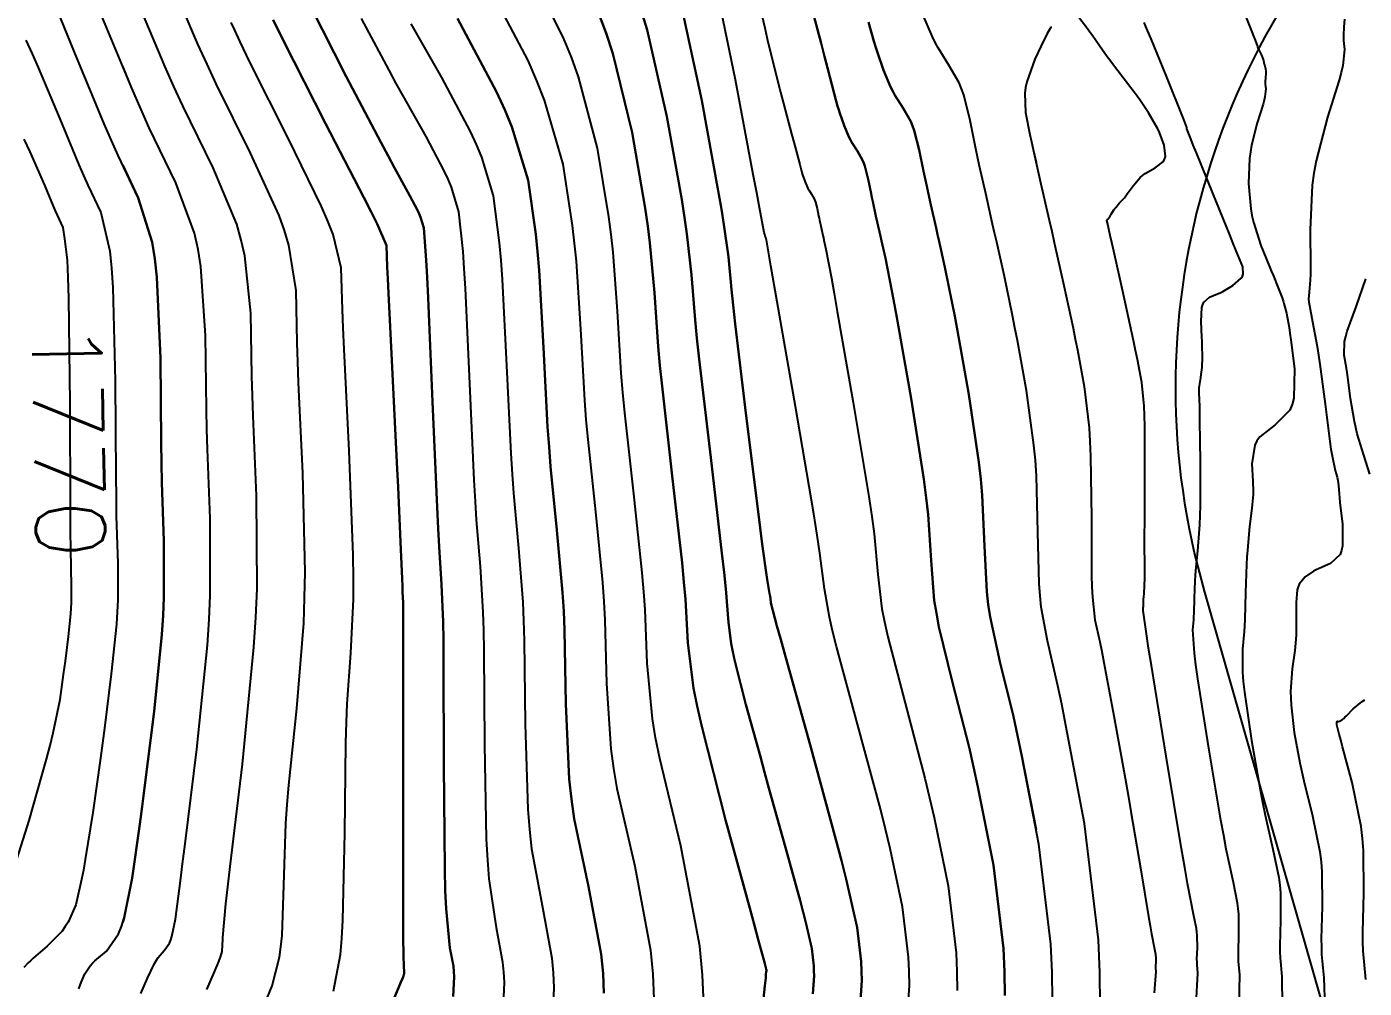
# Model space of a CAD drawing. Header units: metres. Extents: x 837475 to 838479, y 1189012 to 1191015.
# Drawn here: x 837819.7 to 837892.9, y 1189899 to 1189951.6 of the extents above; entities that cross this region are included whole.
import ezdxf

# ---------------------------------------------------------------- set-up
doc = ezdxf.new("R2010")
doc.units = ezdxf.units.M
doc.header["$LTSCALE"] = 0.3
for name, color, linetype in [('COTAS 10', 1, 'Continuous'), ('COTAS INT', 252, 'Continuous'), ('VIA1', 50, 'Continuous')]:
    doc.layers.add(name, color=color, linetype=linetype)
doc.styles.get("Standard").update_dxf_attribs({"font": 'simplex.shx'})

msp = doc.modelspace()

# ---------------------------------------------------------------- linework, layer by layer
at = {"layer": 'COTAS 10'}
for points in [[(837832.676, 1189898.141), (837833.108, 1189899.167), (837833.505, 1189900.725), (837833.582, 1189901.292), (837833.643, 1189901.917), (837833.744, 1189904.664), (837833.855, 1189908.05), (837833.923, 1189909.078), (837834.008, 1189910.146), (837834.448, 1189914.33), (837834.832, 1189919.006), (837834.88, 1189920.385), (837834.904, 1189921.799), (837834.781, 1189927.208), (837834.55, 1189932.176), (837834.506, 1189933.312), (837834.47, 1189934.345), (837834.409, 1189937.208), (837834.025, 1189939.691), (837833.785, 1189940.483), (837833.487, 1189941.321), (837831.927, 1189944.726), (837830.042, 1189948.511), (837829.539, 1189949.589), (837829.044, 1189950.679), (837827.325, 1189954.726)], [(837832.676, 1189898.141), (837833.108, 1189899.167), (837833.505, 1189900.725), (837833.582, 1189901.292), (837833.643, 1189901.917), (837833.744, 1189904.664), (837833.855, 1189908.05), (837833.923, 1189909.078), (837834.008, 1189910.146), (837834.448, 1189914.33), (837834.832, 1189919.006), (837834.88, 1189920.385), (837834.904, 1189921.799), (837834.781, 1189927.208), (837834.55, 1189932.176), (837834.506, 1189933.312), (837834.47, 1189934.345), (837834.409, 1189937.208), (837834.025, 1189939.691), (837833.785, 1189940.483), (837833.487, 1189941.321), (837831.927, 1189944.726), (837830.042, 1189948.511), (837829.539, 1189949.589), (837829.044, 1189950.679), (837827.325, 1189954.726)], [(837853.294, 1189952.591), (837853.63, 1189951.466), (837854.715, 1189946.728), (837855.521, 1189942.194), (837855.68, 1189941.198), (837855.811, 1189940.315), (837856.053, 1189938.065), (837856.252, 1189935.61), (837856.356, 1189934.598), (837856.481, 1189933.442), (837857.109, 1189928.065), (837857.725, 1189922.839), (837857.842, 1189921.777), (837857.936, 1189920.882), (837858.086, 1189919.042), (837858.232, 1189917.899), (837858.324, 1189917.444), (837858.439, 1189916.928), (837859.042, 1189914.563), (837859.831, 1189911.684), (837860.063, 1189910.844), (837860.3, 1189909.985), (837861.208, 1189906.729), (837862.003, 1189903.827), (837862.169, 1189903.192), (837862.313, 1189902.63), (837862.638, 1189901.208), (837862.753, 1189900.252), (837862.764, 1189899.984), (837862.766, 1189899.715), (837862.7, 1189898.73)], [(837862.7, 1189898.73), (837862.766, 1189899.715), (837862.764, 1189899.984), (837862.753, 1189900.252), (837862.638, 1189901.208), (837862.313, 1189902.63), (837862.169, 1189903.192), (837862.003, 1189903.827), (837861.208, 1189906.729), (837860.3, 1189909.985), (837860.063, 1189910.844), (837859.831, 1189911.684), (837859.042, 1189914.563), (837858.439, 1189916.928), (837858.324, 1189917.444), (837858.232, 1189917.899), (837858.086, 1189919.042), (837857.936, 1189920.882), (837857.842, 1189921.777), (837857.725, 1189922.839), (837857.109, 1189928.065), (837856.481, 1189933.442), (837856.356, 1189934.598), (837856.252, 1189935.61), (837856.053, 1189938.065), (837855.811, 1189940.315), (837855.68, 1189941.198), (837855.521, 1189942.194), (837854.715, 1189946.728), (837853.63, 1189951.466), (837853.294, 1189952.591)], [(837886.219, 1189952.644), (837886.729, 1189951.367), (837886.828, 1189951.117), (837886.907, 1189950.913), (837887.041, 1189950.554), (837887.069, 1189950.47), (837887.082, 1189950.44), (837887.098, 1189950.406), (837887.174, 1189950.261), (837887.26, 1189950.089), (837887.281, 1189950.039), (837887.301, 1189949.987), (837887.365, 1189949.792), (837887.416, 1189949.6), (837887.428, 1189949.551), (837887.44, 1189949.503), (837887.474, 1189949.346), (837887.491, 1189949.184), (837887.493, 1189949.133), (837887.492, 1189949.08), (837887.477, 1189948.867), (837887.464, 1189948.633), (837887.465, 1189948.566), (837887.468, 1189948.498), (837887.495, 1189948.246), (837887.448, 1189947.805), (837887.404, 1189947.618), (837887.347, 1189947.402), (837887.03, 1189946.39), (837886.711, 1189945.152), (837886.653, 1189944.794), (837886.607, 1189944.43), (837886.55, 1189943.061), (837886.671, 1189941.682), (837886.738, 1189941.311), (837886.82, 1189940.945), (837887.233, 1189939.664), (837887.687, 1189938.55), (837887.794, 1189938.289), (837887.893, 1189938.049), (837888.182, 1189937.353), (837888.394, 1189936.798), (837888.445, 1189936.647), (837888.492, 1189936.497), (837888.633, 1189935.964), (837888.772, 1189935.177), (837888.818, 1189934.867), (837888.866, 1189934.517), (837889.068, 1189932.919), (837889.04, 1189931.32), (837888.944, 1189930.969), (837888.809, 1189930.657), (837888.001, 1189929.863), (837887.163, 1189929.21), (837887.009, 1189928.987), (837886.888, 1189928.746), (837886.734, 1189927.724), (837886.786, 1189926.773), (837886.795, 1189926.576), (837886.802, 1189926.409), (837886.809, 1189926.047), (837886.773, 1189925.672), (837886.754, 1189925.496), (837886.73, 1189925.29), (837886.609, 1189924.286), (837886.486, 1189922.998), (837886.46, 1189922.613), (837886.439, 1189922.216), (837886.394, 1189920.677), (837886.355, 1189919.215), (837886.338, 1189918.867), (837886.317, 1189918.543), (837886.218, 1189917.574), (837886.222, 1189916.317), (837886.266, 1189915.811), (837886.33, 1189915.236), (837886.714, 1189912.589), (837887.202, 1189909.794), (837887.331, 1189909.126), (837887.457, 1189908.504), (837887.89, 1189906.64), (837888.206, 1189905.089), (837888.259, 1189904.664), (837888.297, 1189904.242), (837888.308, 1189902.733), (837888.266, 1189901.355), (837888.269, 1189901.015), (837888.28, 1189900.693), (837888.374, 1189899.68), (837888.384, 1189898.055)], [(837840.696, 1189951.793), (837842.382, 1189948.859), (837843.95, 1189945.914), (837844.279, 1189945.192), (837844.563, 1189944.51), (837845.209, 1189942.382), (837845.533, 1189939.824), (837845.613, 1189938.872), (837845.69, 1189937.813), (837845.933, 1189933.105), (837846.165, 1189928.287), (837846.235, 1189927.158), (837846.307, 1189926.118), (837846.587, 1189923.105), (837846.823, 1189920.149), (837846.867, 1189919.145), (837846.903, 1189918.06), (837846.956, 1189913.474), (837847.096, 1189908.832), (837847.187, 1189907.712), (837847.3, 1189906.663), (837847.894, 1189903.474), (837848.422, 1189900.676), (837848.493, 1189899.873), (837848.532, 1189899.059), (837848.401, 1189896.018)], [(837840.696, 1189951.793), (837842.382, 1189948.859), (837843.95, 1189945.914), (837844.279, 1189945.192), (837844.563, 1189944.51), (837845.209, 1189942.382), (837845.533, 1189939.824), (837845.613, 1189938.872), (837845.69, 1189937.813), (837845.933, 1189933.105), (837846.165, 1189928.287), (837846.235, 1189927.158), (837846.307, 1189926.118), (837846.587, 1189923.105), (837846.823, 1189920.149), (837846.867, 1189919.145), (837846.903, 1189918.06), (837846.956, 1189913.474), (837847.096, 1189908.832), (837847.187, 1189907.712), (837847.3, 1189906.663), (837847.894, 1189903.474), (837848.422, 1189900.676), (837848.493, 1189899.873), (837848.532, 1189899.059), (837848.401, 1189896.018)], [(837875.814, 1189898.371), (837875.801, 1189899.911), (837875.737, 1189901.443), (837875.079, 1189906.906), (837874.148, 1189911.73), (837873.912, 1189912.859), (837873.685, 1189913.898), (837872.945, 1189916.906), (837872.403, 1189919.347), (837872.301, 1189920.029), (837872.22, 1189920.714), (837872.101, 1189923.212), (837871.979, 1189926.015), (837871.896, 1189926.893), (837871.792, 1189927.815), (837871.236, 1189931.513), (837870.613, 1189935.007), (837870.466, 1189935.8), (837870.33, 1189936.518), (837869.931, 1189938.48), (837869.614, 1189939.896), (837869.53, 1189940.27), (837869.447, 1189940.635), (837869.162, 1189941.889), (837868.897, 1189943.081), (837868.827, 1189943.408), (837868.759, 1189943.734), (837868.525, 1189944.9), (837868.254, 1189945.956), (837868.162, 1189946.212), (837868.062, 1189946.452), (837867.643, 1189947.189), (837867.194, 1189947.894), (837867.076, 1189948.114), (837866.961, 1189948.345), (837866.569, 1189949.269), (837866.217, 1189950.278), (837866.128, 1189950.561), (837866.041, 1189950.847), (837865.756, 1189951.897)], [(837865.756, 1189951.897), (837866.041, 1189950.847), (837866.128, 1189950.561), (837866.217, 1189950.278), (837866.569, 1189949.269), (837866.961, 1189948.345), (837867.076, 1189948.114), (837867.194, 1189947.894), (837867.643, 1189947.189), (837868.062, 1189946.452), (837868.162, 1189946.212), (837868.254, 1189945.956), (837868.525, 1189944.9), (837868.759, 1189943.734), (837868.827, 1189943.408), (837868.897, 1189943.081), (837869.162, 1189941.889), (837869.447, 1189940.635), (837869.53, 1189940.27), (837869.614, 1189939.896), (837869.931, 1189938.48), (837870.33, 1189936.518), (837870.466, 1189935.8), (837870.613, 1189935.007), (837871.236, 1189931.513), (837871.792, 1189927.815), (837871.896, 1189926.893), (837871.979, 1189926.015), (837872.101, 1189923.212), (837872.22, 1189920.714), (837872.301, 1189920.029), (837872.403, 1189919.347), (837872.945, 1189916.906), (837873.685, 1189913.898), (837873.912, 1189912.859), (837874.148, 1189911.73), (837874.92346, 1189907.71194)], [(837818.799, 1189905.03), (837819.802, 1189908.202), (837820.747, 1189911.558), (837820.944, 1189912.314), (837821.114, 1189912.996), (837821.493, 1189914.836), (837821.684, 1189916.188), (837821.734, 1189916.561), (837821.784, 1189916.935), (837821.956, 1189918.282), (837822.081, 1189919.522), (837822.102, 1189919.828), (837822.116, 1189920.118), (837822.115, 1189921.032), (837822.079, 1189923.056), (837822.071, 1189924.047), (837822.063, 1189925.225), (837822.041, 1189931.032), (837821.974, 1189936.782), (837821.937, 1189937.923), (837821.894, 1189938.87), (837821.751, 1189940.028), (837821.672, 1189940.662), (837821.352, 1189941.331), (837821.246, 1189941.57), (837821.133, 1189941.831), (837820.662, 1189942.968), (837819.852, 1189944.79), (837819.525, 1189945.483)]]:
    msp.add_lwpolyline(points, dxfattribs=at)
at = {"layer": 'COTAS INT'}
for points in [[(837856.736, 1189898.153), (837856.659, 1189899.751), (837856.52, 1189901.325), (837855.484, 1189906.815), (837854.317, 1189911.596), (837854.095, 1189912.723), (837853.916, 1189913.764), (837853.634, 1189916.815), (837853.523, 1189919.754), (837853.452, 1189920.724), (837853.364, 1189921.763), (837852.9, 1189926.081), (837852.411, 1189930.512), (837852.308, 1189931.622), (837852.217, 1189932.681), (837852.005, 1189936.081), (837851.762, 1189939.314), (837851.653, 1189940.268), (837851.526, 1189941.246), (837850.913, 1189944.989), (837849.877, 1189948.9), (837849.484, 1189949.984), (837849.043, 1189951.068), (837847.065, 1189954.989)], [(837856.736, 1189898.153), (837856.659, 1189899.751), (837856.52, 1189901.325), (837855.484, 1189906.815), (837854.317, 1189911.596), (837854.095, 1189912.723), (837853.916, 1189913.764), (837853.634, 1189916.815), (837853.523, 1189919.754), (837853.452, 1189920.724), (837853.364, 1189921.763), (837852.9, 1189926.081), (837852.411, 1189930.512), (837852.308, 1189931.622), (837852.217, 1189932.681), (837852.005, 1189936.081), (837851.762, 1189939.314), (837851.653, 1189940.268), (837851.526, 1189941.246), (837850.913, 1189944.989), (837849.877, 1189948.9), (837849.484, 1189949.984), (837849.043, 1189951.068), (837847.065, 1189954.989)], [(837822.512, 1189899.003), (837822.615, 1189899.251), (837822.651, 1189899.335), (837822.689, 1189899.426), (837822.855, 1189899.811), (837823.148, 1189900.263), (837823.267, 1189900.397), (837823.402, 1189900.534), (837824.029, 1189901.062), (837824.692, 1189902.008), (837824.851, 1189902.41), (837824.999, 1189902.873), (837825.445, 1189905.049), (837825.856, 1189908.012), (837825.983, 1189908.97), (837826.116, 1189909.989), (837826.641, 1189914.166), (837827.066, 1189918.377), (837827.135, 1189919.417), (837827.183, 1189920.402), (837827.182, 1189923.502), (837827.067, 1189926.704), (837827.045, 1189927.753), (837827.026, 1189928.873), (837826.988, 1189933.502), (837826.794, 1189937.945), (837826.677, 1189938.947), (837826.531, 1189939.851), (837825.774, 1189942.288), (837824.668, 1189944.599), (837824.303, 1189945.422), (837823.912, 1189946.326), (837822.288, 1189950.251), (837820.743, 1189954.034)], [(837829.524, 1189898.966), (837829.942, 1189899.935), (837830.031, 1189900.14), (837830.107, 1189900.317), (837830.282, 1189900.728), (837830.36, 1189901.034), (837830.375, 1189901.146), (837830.388, 1189901.269), (837830.407, 1189901.809), (837830.572, 1189903.639), (837830.676, 1189904.575), (837830.805, 1189905.696), (837831.48, 1189911.298), (837832.108, 1189917.694), (837832.207, 1189919.318), (837832.274, 1189920.877), (837832.248, 1189925.973), (837832.056, 1189930.352), (837832.019, 1189931.459), (837831.988, 1189932.521), (837831.936, 1189935.973), (837831.615, 1189939.109), (837831.416, 1189939.971), (837831.168, 1189940.831), (837829.876, 1189943.913), (837828.209, 1189947.311), (837827.725, 1189948.37), (837827.232, 1189949.479), (837827.051, 1189949.913), (837825.373, 1189953.913)], [(837829.524, 1189898.966), (837829.942, 1189899.935), (837830.031, 1189900.14), (837830.107, 1189900.317), (837830.282, 1189900.728), (837830.36, 1189901.034), (837830.375, 1189901.146), (837830.388, 1189901.269), (837830.407, 1189901.809), (837830.572, 1189903.639), (837830.676, 1189904.575), (837830.805, 1189905.696), (837831.48, 1189911.298), (837832.108, 1189917.694), (837832.207, 1189919.318), (837832.274, 1189920.877), (837832.248, 1189925.973), (837832.056, 1189930.352), (837832.019, 1189931.459), (837831.988, 1189932.521), (837831.936, 1189935.973), (837831.615, 1189939.109), (837831.416, 1189939.971), (837831.168, 1189940.831), (837829.876, 1189943.913), (837828.209, 1189947.311), (837827.725, 1189948.37), (837827.232, 1189949.479), (837827.051, 1189949.913), (837825.373, 1189953.913)], [(837844.821, 1189954.12), (837847.093, 1189949.785), (837847.578, 1189948.68), (837848.001, 1189947.616), (837849.012, 1189944.12), (837849.528, 1189940.772), (837849.64, 1189939.802), (837849.738, 1189938.814), (837849.981, 1189935.089), (837850.2, 1189931.216), (837850.283, 1189930.134), (837850.377, 1189929.048), (837850.796, 1189925.089), (837851.184, 1189921.225), (837851.257, 1189920.198), (837851.316, 1189919.189), (837851.408, 1189915.702), (837851.643, 1189912.12), (837851.792, 1189911.052), (837851.978, 1189909.952), (837852.954, 1189905.702), (837853.82, 1189901.109), (837853.937, 1189899.792), (837854.001, 1189898.455)], [(837844.821, 1189954.12), (837847.093, 1189949.785), (837847.578, 1189948.68), (837848.001, 1189947.616), (837849.012, 1189944.12), (837849.528, 1189940.772), (837849.64, 1189939.802), (837849.738, 1189938.814), (837849.981, 1189935.089), (837850.2, 1189931.216), (837850.283, 1189930.134), (837850.377, 1189929.048), (837850.796, 1189925.089), (837851.184, 1189921.225), (837851.257, 1189920.198), (837851.316, 1189919.189), (837851.408, 1189915.702), (837851.643, 1189912.12), (837851.792, 1189911.052), (837851.978, 1189909.952), (837852.954, 1189905.702), (837853.82, 1189901.109), (837853.937, 1189899.792), (837854.001, 1189898.455)], [(837867.794, 1189896.333), (837867.985, 1189899.177), (837867.979, 1189899.955), (837867.946, 1189900.729), (837867.614, 1189903.487), (837866.931, 1189906.682), (837866.678, 1189907.731), (837866.397, 1189908.851), (837865.15, 1189913.487), (837864.002, 1189917.725), (837863.784, 1189918.593), (837863.608, 1189919.329), (837863.332, 1189920.884), (837863.093, 1189922.835), (837862.941, 1189923.82), (837862.751, 1189924.997), (837861.754, 1189930.857), (837860.755, 1189936.585), (837860.41, 1189938.562), (837860.163, 1189939.975), (837860.158, 1189939.998), (837860.156, 1189940.004), (837860.155, 1189940.01), (837860.15, 1189940.031), (837860.144, 1189940.061), (837860.14, 1189940.08), (837860.135, 1189940.098), (837860.134, 1189940.102), (837860.132, 1189940.106), (837860.125, 1189940.118), (837860.118, 1189940.129), (837860.114, 1189940.137), (837860.108, 1189940.152), (837860.102, 1189940.168), (837860.1, 1189940.173), (837860.099, 1189940.178), (837860.094, 1189940.195), (837860.084, 1189940.235), (837860.079, 1189940.253), (837860.073, 1189940.276), (837860.044, 1189940.384), (837859.781, 1189941.745), (837859.628, 1189942.557), (837859.439, 1189943.557), (837858.466, 1189948.741), (837857.363, 1189954.135)], [(837867.794, 1189896.333), (837867.985, 1189899.177), (837867.979, 1189899.955), (837867.946, 1189900.729), (837867.614, 1189903.487), (837866.931, 1189906.682), (837866.678, 1189907.731), (837866.397, 1189908.851), (837865.15, 1189913.487), (837864.002, 1189917.725), (837863.784, 1189918.593), (837863.608, 1189919.329), (837863.332, 1189920.884), (837863.093, 1189922.835), (837862.941, 1189923.82), (837862.751, 1189924.997), (837861.754, 1189930.857), (837860.755, 1189936.585), (837860.41, 1189938.562), (837860.163, 1189939.975), (837860.158, 1189939.998), (837860.156, 1189940.004), (837860.155, 1189940.01), (837860.15, 1189940.031), (837860.144, 1189940.061), (837860.14, 1189940.08), (837860.135, 1189940.098), (837860.134, 1189940.102), (837860.132, 1189940.106), (837860.125, 1189940.118), (837860.118, 1189940.129), (837860.114, 1189940.137), (837860.108, 1189940.152), (837860.102, 1189940.168), (837860.1, 1189940.173), (837860.099, 1189940.178), (837860.094, 1189940.195), (837860.084, 1189940.235), (837860.079, 1189940.253), (837860.073, 1189940.276), (837860.044, 1189940.384), (837859.781, 1189941.745), (837859.628, 1189942.557), (837859.439, 1189943.557), (837858.466, 1189948.741), (837857.363, 1189954.135)], [(837873.204, 1189898.64), (837873.193, 1189899.926), (837873.14, 1189901.205), (837872.59, 1189905.766), (837871.742, 1189910.047), (837871.501, 1189911.15), (837871.256, 1189912.216), (837870.347, 1189915.766), (837869.603, 1189918.806), (837869.462, 1189919.551), (837869.349, 1189920.253), (837869.178, 1189922.436), (837869.017, 1189924.955), (837868.911, 1189925.868), (837868.778, 1189926.876), (837868.075, 1189931.294), (837867.327, 1189935.533), (837867.165, 1189936.427), (837867.023, 1189937.199), (837866.675, 1189938.978), (837866.462, 1189939.93), (837866.405, 1189940.181), (837866.35, 1189940.427), (837866.158, 1189941.269), (837865.98, 1189942.071), (837865.933, 1189942.291), (837865.887, 1189942.51), (837865.73, 1189943.294), (837865.548, 1189944.003), (837865.486, 1189944.175), (837865.419, 1189944.337), (837865.137, 1189944.832), (837864.835, 1189945.306), (837864.756, 1189945.454), (837864.679, 1189945.609), (837864.416, 1189946.23), (837864.179, 1189946.908), (837864.119, 1189947.099), (837864.06, 1189947.291), (837863.869, 1189947.996), (837863.509, 1189949.387), (837863.344, 1189950.012), (837863.152, 1189950.74), (837862.225, 1189954.233)], [(837862.225, 1189954.233), (837863.152, 1189950.74), (837863.344, 1189950.012), (837863.509, 1189949.387), (837863.869, 1189947.996), (837864.06, 1189947.291), (837864.119, 1189947.099), (837864.179, 1189946.908), (837864.416, 1189946.23), (837864.679, 1189945.609), (837864.756, 1189945.454), (837864.835, 1189945.306), (837865.137, 1189944.832), (837865.419, 1189944.337), (837865.486, 1189944.175), (837865.548, 1189944.003), (837865.73, 1189943.294), (837865.887, 1189942.51), (837865.933, 1189942.291), (837865.98, 1189942.071), (837866.158, 1189941.269), (837866.35, 1189940.427), (837866.405, 1189940.181), (837866.462, 1189939.93), (837866.675, 1189938.978), (837867.023, 1189937.199), (837867.165, 1189936.427), (837867.327, 1189935.533), (837868.075, 1189931.294), (837868.778, 1189926.876), (837868.911, 1189925.868), (837869.017, 1189924.955), (837869.178, 1189922.436), (837869.349, 1189920.253), (837869.462, 1189919.551), (837869.603, 1189918.806), (837870.347, 1189915.766), (837871.256, 1189912.216), (837871.501, 1189911.15), (837871.742, 1189910.047), (837872.59, 1189905.766), (837873.14, 1189901.205), (837873.193, 1189899.926), (837873.204, 1189898.64)], [(837825.91, 1189898.739), (837826.274, 1189899.584), (837826.664, 1189900.388), (837826.765, 1189900.562), (837826.864, 1189900.714), (837827.198, 1189901.089), (837827.483, 1189901.496), (837827.551, 1189901.669), (837827.615, 1189901.868), (837827.807, 1189902.805), (837828.085, 1189904.904), (837828.204, 1189905.837), (837828.34, 1189906.922), (837828.984, 1189912.109), (837829.558, 1189917.805), (837829.652, 1189919.212), (837829.717, 1189920.544), (837829.715, 1189924.737), (837829.562, 1189928.528), (837829.532, 1189929.606), (837829.507, 1189930.697), (837829.462, 1189934.737), (837829.205, 1189938.527), (837829.046, 1189939.459), (837828.85, 1189940.341), (837827.825, 1189943.1), (837826.376, 1189946.111), (837825.911, 1189947.151), (837825.42, 1189948.279), (837823.42, 1189953.1)], [(837843.016, 1189898.571), (837843.063, 1189899.662), (837843.049, 1189899.954), (837843.023, 1189900.243), (837842.834, 1189901.247), (837842.621, 1189903.375), (837842.582, 1189904.371), (837842.55, 1189905.543), (837842.504, 1189911.247), (837842.489, 1189916.932), (837842.477, 1189918.092), (837842.462, 1189919.073), (837842.378, 1189921.121), (837842.238, 1189923.189), (837842.187, 1189924.182), (837842.131, 1189925.357), (837841.885, 1189931.121), (837841.641, 1189936.812), (837841.587, 1189937.941), (837841.538, 1189938.877), (837841.407, 1189940.643), (837841.232, 1189941.218), (837841.156, 1189941.402), (837841.067, 1189941.597), (837840.643, 1189942.393), (837839.803, 1189943.92), (837839.452, 1189944.576), (837839.049, 1189945.333), (837837.164, 1189948.913), (837835.202, 1189952.758)], [(837835.202, 1189952.758), (837837.164, 1189948.913), (837839.049, 1189945.333), (837839.452, 1189944.576), (837839.803, 1189943.92), (837840.643, 1189942.393), (837841.067, 1189941.597), (837841.156, 1189941.402), (837841.232, 1189941.218), (837841.407, 1189940.643), (837841.538, 1189938.877), (837841.587, 1189937.941), (837841.641, 1189936.812), (837841.885, 1189931.121), (837842.131, 1189925.357), (837842.187, 1189924.182), (837842.238, 1189923.189), (837842.378, 1189921.121), (837842.462, 1189919.073), (837842.477, 1189918.092), (837842.489, 1189916.932), (837842.504, 1189911.247), (837842.55, 1189905.543), (837842.582, 1189904.371), (837842.621, 1189903.375), (837842.834, 1189901.247), (837843.023, 1189900.243), (837843.049, 1189899.954), (837843.063, 1189899.662), (837843.016, 1189898.571)], [(837859.887, 1189897.437), (837860.072, 1189899.154), (837860.119, 1189899.607), (837860.128, 1189899.699), (837860.136, 1189899.775), (837860.153, 1189899.928), (837860.157, 1189899.984), (837860.156, 1189899.999), (837860.156, 1189900.014), (837860.149, 1189900.068), (837860.131, 1189900.149), (837860.123, 1189900.181), (837860.113, 1189900.217), (837860.068, 1189900.381), (837859.708, 1189901.702), (837859.499, 1189902.468), (837859.244, 1189903.407), (837857.929, 1189908.241), (837856.625, 1189913.356), (837856.376, 1189914.471), (837856.176, 1189915.456), (837855.86, 1189917.929), (837855.73, 1189920.318), (837855.647, 1189921.251), (837855.544, 1189922.301), (837855.004, 1189927.073), (837854.446, 1189931.977), (837854.332, 1189933.11), (837854.235, 1189934.146), (837854.029, 1189937.073), (837853.787, 1189939.815), (837853.666, 1189940.733), (837853.523, 1189941.72), (837852.814, 1189945.858), (837851.754, 1189950.183), (837851.389, 1189951.287), (837850.993, 1189952.352)], [(837850.993, 1189952.352), (837851.389, 1189951.287), (837851.754, 1189950.183), (837852.814, 1189945.858), (837853.523, 1189941.72), (837853.666, 1189940.733), (837853.787, 1189939.815), (837854.029, 1189937.073), (837854.235, 1189934.146), (837854.332, 1189933.11), (837854.446, 1189931.977), (837855.004, 1189927.073), (837855.544, 1189922.301), (837855.647, 1189921.251), (837855.73, 1189920.318), (837855.86, 1189917.929), (837856.176, 1189915.456), (837856.376, 1189914.471), (837856.625, 1189913.356), (837857.929, 1189908.241), (837859.244, 1189903.407), (837859.499, 1189902.468), (837859.708, 1189901.702), (837860.068, 1189900.381), (837860.113, 1189900.217), (837860.123, 1189900.181), (837860.131, 1189900.149), (837860.149, 1189900.068), (837860.156, 1189900.014), (837860.156, 1189899.999), (837860.157, 1189899.984), (837860.153, 1189899.928), (837860.136, 1189899.775), (837860.128, 1189899.699), (837860.119, 1189899.607), (837860.072, 1189899.154), (837859.887, 1189897.437)], [(837865.247, 1189897.531), (837865.376, 1189899.446), (837865.371, 1189899.97), (837865.349, 1189900.491), (837865.126, 1189902.348), (837864.526, 1189905), (837864.267, 1189906.021), (837863.968, 1189907.168), (837862.552, 1189912.348), (837861.202, 1189917.184), (837860.944, 1189918.114), (837860.737, 1189918.867), (837860.409, 1189920.109), (837860.378, 1189920.357), (837860.359, 1189920.484), (837860.334, 1189920.636), (837860.205, 1189921.393), (837859.931, 1189923.325), (837859.816, 1189924.218), (837859.683, 1189925.266), (837859.058, 1189930.342), (837858.458, 1189935.382), (837858.341, 1189936.407), (837858.246, 1189937.272), (837858.077, 1189939.058), (837857.835, 1189940.816), (837857.693, 1189941.664), (837857.518, 1189942.668), (837856.616, 1189947.597), (837855.506, 1189952.75)], [(837855.506, 1189952.75), (837856.616, 1189947.597), (837857.518, 1189942.668), (837857.693, 1189941.664), (837857.835, 1189940.816), (837858.077, 1189939.058), (837858.246, 1189937.272), (837858.341, 1189936.407), (837858.458, 1189935.382), (837859.058, 1189930.342), (837859.683, 1189925.266), (837859.816, 1189924.218), (837859.931, 1189923.325), (837860.205, 1189921.393), (837860.334, 1189920.636), (837860.359, 1189920.484), (837860.378, 1189920.357), (837860.409, 1189920.109), (837860.737, 1189918.867), (837860.944, 1189918.114), (837861.202, 1189917.184), (837862.552, 1189912.348), (837863.968, 1189907.168), (837864.267, 1189906.021), (837864.526, 1189905), (837865.126, 1189902.348), (837865.349, 1189900.491), (837865.371, 1189899.97), (837865.376, 1189899.446), (837865.247, 1189897.531)], [(837859.897, 1189952.347), (837860.067, 1189951.582), (837860.243, 1189950.818), (837860.933, 1189948.067), (837861.538, 1189945.788), (837861.661, 1189945.322), (837861.765, 1189944.927), (837861.981, 1189944.096), (837862.08, 1189943.734), (837862.14, 1189943.538), (837862.262, 1189943.191), (837862.396, 1189942.873), (837862.436, 1189942.793), (837862.477, 1189942.718), (837862.631, 1189942.475), (837862.776, 1189942.221), (837862.81, 1189942.138), (837862.841, 1189942.05), (837862.935, 1189941.687), (837863.015, 1189941.286), (837863.039, 1189941.173), (837863.063, 1189941.061), (837863.154, 1189940.65), (837863.252, 1189940.219), (837863.281, 1189940.093), (837863.31, 1189939.964), (837863.419, 1189939.477), (837863.717, 1189937.881), (837863.865, 1189937.053), (837864.041, 1189936.059), (837864.915, 1189931.076), (837865.764, 1189925.937), (837865.926, 1189924.844), (837866.055, 1189923.895), (837866.255, 1189921.66), (837866.479, 1189919.791), (837866.623, 1189919.072), (837866.802, 1189918.266), (837867.749, 1189914.627), (837868.827, 1189910.533), (837869.089, 1189909.44), (837869.337, 1189908.365), (837870.102, 1189904.627), (837870.543, 1189900.967), (837870.586, 1189899.94), (837870.595, 1189898.908)], [(837859.897, 1189952.347), (837860.067, 1189951.582), (837860.243, 1189950.818), (837860.933, 1189948.067), (837861.538, 1189945.788), (837861.661, 1189945.322), (837861.765, 1189944.927), (837861.981, 1189944.096), (837862.08, 1189943.734), (837862.14, 1189943.538), (837862.262, 1189943.191), (837862.396, 1189942.873), (837862.436, 1189942.793), (837862.477, 1189942.718), (837862.631, 1189942.475), (837862.776, 1189942.221), (837862.81, 1189942.138), (837862.841, 1189942.05), (837862.935, 1189941.687), (837863.015, 1189941.286), (837863.039, 1189941.173), (837863.063, 1189941.061), (837863.154, 1189940.65), (837863.252, 1189940.219), (837863.281, 1189940.093), (837863.31, 1189939.964), (837863.419, 1189939.477), (837863.717, 1189937.881), (837863.865, 1189937.053), (837864.041, 1189936.059), (837864.915, 1189931.076), (837865.764, 1189925.937), (837865.926, 1189924.844), (837866.055, 1189923.895), (837866.255, 1189921.66), (837866.479, 1189919.791), (837866.623, 1189919.072), (837866.802, 1189918.266), (837867.749, 1189914.627), (837868.827, 1189910.533), (837869.089, 1189909.44), (837869.337, 1189908.365), (837870.102, 1189904.627), (837870.543, 1189900.967), (837870.586, 1189899.94), (837870.595, 1189898.908)], [(837836.463, 1189898.869), (837836.846, 1189900.883), (837836.92, 1189901.753), (837836.98, 1189902.759), (837837.081, 1189907.518), (837837.138, 1189912.461), (837837.171, 1189913.582), (837837.211, 1189914.596), (837837.417, 1189917.362), (837837.556, 1189920.318), (837837.554, 1189921.451), (837837.534, 1189922.721), (837837.314, 1189928.443), (837837.045, 1189934), (837836.993, 1189935.165), (837836.951, 1189936.168), (837836.883, 1189938.443), (837836.436, 1189940.273), (837836.155, 1189940.995), (837835.806, 1189941.812), (837833.978, 1189945.538), (837831.875, 1189949.711), (837831.353, 1189950.808), (837831.055, 1189951.452), (837830.856, 1189951.879)], [(837836.463, 1189898.869), (837836.846, 1189900.883), (837836.92, 1189901.753), (837836.98, 1189902.759), (837837.081, 1189907.518), (837837.138, 1189912.461), (837837.171, 1189913.582), (837837.211, 1189914.596), (837837.417, 1189917.362), (837837.556, 1189920.318), (837837.554, 1189921.451), (837837.534, 1189922.721), (837837.314, 1189928.443), (837837.045, 1189934), (837836.993, 1189935.165), (837836.951, 1189936.168), (837836.883, 1189938.443), (837836.436, 1189940.273), (837836.155, 1189940.995), (837835.806, 1189941.812), (837833.978, 1189945.538), (837831.875, 1189949.711), (837831.353, 1189950.808), (837831.055, 1189951.452), (837830.856, 1189951.879)], [(837839.744, 1189898.394), (837840.153, 1189899.355), (837840.252, 1189899.592), (837840.272, 1189899.647), (837840.289, 1189899.698), (837840.323, 1189899.847), (837840.328, 1189899.964), (837840.327, 1189899.995), (837840.324, 1189900.026), (837840.304, 1189900.134), (837840.282, 1189901.731), (837840.279, 1189902.7), (837840.277, 1189903.899), (837840.278, 1189910.134), (837840.283, 1189916.367), (837840.283, 1189917.566), (837840.282, 1189918.535), (837840.274, 1189920.129), (837840.244, 1189920.702), (837840.23, 1189921.027), (837840.213, 1189921.424), (837840.129, 1189923.462), (837839.998, 1189926.453), (837839.952, 1189927.452), (837839.901, 1189928.524), (837839.679, 1189933.012), (837839.476, 1189937.058), (837839.438, 1189937.852), (837839.407, 1189938.504), (837839.357, 1189939.679), (837838.846, 1189940.855), (837838.525, 1189941.507), (837838.125, 1189942.302), (837836.029, 1189946.351), (837833.708, 1189950.911), (837833.166, 1189952.027)], [(837833.166, 1189952.027), (837833.708, 1189950.911), (837836.029, 1189946.351), (837838.125, 1189942.302), (837838.525, 1189941.507), (837838.846, 1189940.855), (837839.357, 1189939.679), (837839.407, 1189938.504), (837839.438, 1189937.852), (837839.476, 1189937.058), (837839.679, 1189933.012), (837839.901, 1189928.524), (837839.952, 1189927.452), (837839.998, 1189926.453), (837840.129, 1189923.462), (837840.213, 1189921.424), (837840.23, 1189921.027), (837840.244, 1189920.702), (837840.274, 1189920.129), (837840.282, 1189918.535), (837840.283, 1189917.566), (837840.283, 1189916.367), (837840.278, 1189910.134), (837840.277, 1189903.899), (837840.279, 1189902.7), (837840.282, 1189901.731), (837840.304, 1189900.134), (837840.324, 1189900.026), (837840.327, 1189899.995), (837840.328, 1189899.964), (837840.323, 1189899.847), (837840.289, 1189899.698), (837840.272, 1189899.647), (837840.252, 1189899.592), (837840.153, 1189899.355), (837839.744, 1189898.394)], [(837837.976, 1189952.09), (837839.483, 1189949.258), (837839.872, 1189948.542), (837840.25, 1189947.856), (837841.512, 1189945.626), (837842.508, 1189943.756), (837842.717, 1189943.297), (837842.898, 1189942.864), (837843.308, 1189941.512), (837843.535, 1189939.351), (837843.6, 1189938.406), (837843.665, 1189937.312), (837843.909, 1189932.113), (837844.148, 1189926.822), (837844.211, 1189925.67), (837844.272, 1189924.653), (837844.482, 1189922.113), (837844.642, 1189919.611), (837844.672, 1189918.618), (837844.696, 1189917.496), (837844.73, 1189912.361), (837844.823, 1189907.187), (837844.884, 1189906.041), (837844.961, 1189905.019), (837845.364, 1189902.361), (837845.722, 1189900.459), (837845.771, 1189899.914), (837845.797, 1189899.36), (837845.709, 1189897.294)], [(837837.976, 1189952.09), (837839.483, 1189949.258), (837839.872, 1189948.542), (837840.25, 1189947.856), (837841.512, 1189945.626), (837842.508, 1189943.756), (837842.717, 1189943.297), (837842.898, 1189942.864), (837843.308, 1189941.512), (837843.535, 1189939.351), (837843.6, 1189938.406), (837843.665, 1189937.312), (837843.909, 1189932.113), (837844.148, 1189926.822), (837844.211, 1189925.67), (837844.272, 1189924.653), (837844.482, 1189922.113), (837844.642, 1189919.611), (837844.672, 1189918.618), (837844.696, 1189917.496), (837844.73, 1189912.361), (837844.823, 1189907.187), (837844.884, 1189906.041), (837844.961, 1189905.019), (837845.364, 1189902.361), (837845.722, 1189900.459), (837845.771, 1189899.914), (837845.797, 1189899.36), (837845.709, 1189897.294)], [(837843.251, 1189952.092), (837845.392, 1189948.073), (837845.841, 1189947.087), (837846.228, 1189946.155), (837847.11, 1189943.251), (837847.53, 1189940.298), (837847.626, 1189939.337), (837847.714, 1189938.313), (837847.957, 1189934.097), (837848.183, 1189929.751), (837848.259, 1189928.646), (837848.342, 1189927.583), (837848.691, 1189924.097), (837849.003, 1189920.687), (837849.062, 1189919.671), (837849.11, 1189918.625), (837849.182, 1189914.588), (837849.369, 1189910.476), (837849.489, 1189909.382), (837849.639, 1189908.307), (837850.424, 1189904.588), (837851.121, 1189900.892), (837851.215, 1189899.832), (837851.266, 1189898.757)], [(837851.266, 1189898.757), (837851.215, 1189899.832), (837851.121, 1189900.892), (837850.424, 1189904.588), (837849.639, 1189908.307), (837849.489, 1189909.382), (837849.369, 1189910.476), (837849.182, 1189914.588), (837849.11, 1189918.625), (837849.062, 1189919.671), (837849.003, 1189920.687), (837848.691, 1189924.097), (837848.342, 1189927.583), (837848.259, 1189928.646), (837848.183, 1189929.751), (837847.957, 1189934.097), (837847.714, 1189938.313), (837847.626, 1189939.337), (837847.53, 1189940.298), (837847.11, 1189943.251), (837846.228, 1189946.155), (837845.841, 1189947.087), (837845.392, 1189948.073), (837843.251, 1189952.092)], [(837874.92346, 1189927.32117), (837874.881, 1189927.917), (837874.805, 1189928.754), (837874.397, 1189931.732), (837873.899, 1189934.481), (837873.767, 1189935.173), (837873.637, 1189935.836), (837873.187, 1189937.981), (837872.766, 1189939.862), (837872.654, 1189940.358), (837872.544, 1189940.844), (837872.166, 1189942.508), (837871.814, 1189944.091), (837871.722, 1189944.526), (837871.631, 1189944.959), (837871.32, 1189946.507), (837870.96, 1189947.908), (837870.838, 1189948.248), (837870.706, 1189948.567), (837870.149, 1189949.546), (837869.553, 1189950.482), (837869.396, 1189950.775), (837869.244, 1189951.081), (837868.723, 1189952.309)], [(837878.423, 1189898.102), (837878.408, 1189899.896), (837878.334, 1189901.681), (837877.567, 1189908.046), (837876.553, 1189913.413), (837876.323, 1189914.568), (837876.115, 1189915.581), (837875.544, 1189918.046), (837875.203, 1189919.888), (837875.14, 1189920.508), (837875.091, 1189921.176), (837875.024, 1189923.987), (837874.941, 1189927.075), (837874.881, 1189927.917), (837874.805, 1189928.754), (837874.397, 1189931.732), (837873.899, 1189934.481), (837873.767, 1189935.173), (837873.637, 1189935.836), (837873.187, 1189937.981), (837872.766, 1189939.862), (837872.654, 1189940.358), (837872.544, 1189940.844), (837872.166, 1189942.508), (837871.814, 1189944.091), (837871.722, 1189944.526), (837871.631, 1189944.959), (837871.32, 1189946.507), (837870.96, 1189947.908), (837870.838, 1189948.248), (837870.706, 1189948.567), (837870.149, 1189949.546), (837869.553, 1189950.482), (837869.396, 1189950.775), (837869.244, 1189951.081), (837868.723, 1189952.309)], [(837875.71, 1189951.66), (837875.733, 1189951.603), (837875.733, 1189951.59), (837875.729, 1189951.578), (837875.692, 1189951.543), (837875.53, 1189951.268), (837875.448, 1189951.105), (837875.349, 1189950.905), (837874.858, 1189949.865), (837874.415, 1189948.635), (837874.347, 1189948.314), (837874.303, 1189948.001), (837874.342, 1189946.944), (837874.586, 1189945.75), (837874.672, 1189945.351), (837874.766, 1189944.922), (837875.17, 1189943.127), (837875.642, 1189941.052), (837875.778, 1189940.447), (837875.918, 1189939.828), (837876.443, 1189937.482), (837876.943, 1189935.154), (837877.067, 1189934.547), (837877.185, 1189933.955), (837877.558, 1189931.951), (837877.819, 1189929.694), (837877.866, 1189928.942), (837877.903, 1189928.135), (837877.947, 1189924.763), (837877.961, 1189921.638), (837877.979, 1189920.987), (837878.004, 1189920.429), (837878.142, 1189919.185), (837878.411, 1189917.991), (837878.517, 1189917.463), (837878.637, 1189916.851), (837879.185, 1189913.928), (837879.798, 1189910.52), (837879.959, 1189909.601), (837880.116, 1189908.694), (837880.651, 1189905.507), (837881.076, 1189902.947), (837881.163, 1189902.435), (837881.237, 1189902.008), (837881.396, 1189901.175), (837881.452, 1189900.901), (837881.461, 1189900.825), (837881.468, 1189900.751), (837881.47, 1189900.484), (837881.463, 1189900.24), (837881.463, 1189900.18), (837881.465, 1189900.123), (837881.482, 1189899.943), (837881.385, 1189898.772)], [(837883.68, 1189898.184), (837883.779, 1189899.856), (837883.737, 1189900.313), (837883.732, 1189900.458), (837883.73, 1189900.611), (837883.75, 1189901.233), (837883.744, 1189901.914), (837883.727, 1189902.105), (837883.703, 1189902.297), (837883.561, 1189902.997), (837883.214, 1189904.766), (837883.061, 1189905.632), (837882.884, 1189906.66), (837882.039, 1189911.733), (837881.234, 1189916.688), (837881.082, 1189917.642), (837880.96, 1189918.415), (837880.776, 1189919.697), (837880.788, 1189919.818), (837880.79, 1189919.859), (837880.793, 1189919.902), (837880.798, 1189920.084), (837880.805, 1189920.295), (837880.81, 1189920.356), (837880.814, 1189920.419), (837880.839, 1189920.656), (837880.862, 1189921.024), (837880.865, 1189921.168), (837880.868, 1189921.332), (837880.866, 1189922.078), (837880.862, 1189923.38), (837880.864, 1189923.895), (837880.866, 1189924.476), (837880.881, 1189927.132), (837880.869, 1189929.784), (837880.854, 1189930.364), (837880.834, 1189930.877), (837880.718, 1189932.17), (837880.471, 1189933.429), (837880.368, 1189933.92), (837880.25, 1189934.473), (837879.699, 1189936.984), (837879.169, 1189939.359), (837879.065, 1189939.826), (837878.979, 1189940.21), (837878.823, 1189940.91), (837878.802, 1189941.037), (837878.801, 1189941.06), (837878.804, 1189941.078), (837878.831, 1189941.099), (837878.89, 1189941.136), (837878.912, 1189941.164), (837878.936, 1189941.199), (837879.041, 1189941.388), (837879.184, 1189941.627), (837879.232, 1189941.693), (837879.283, 1189941.759), (837879.497, 1189941.998), (837879.753, 1189942.288), (837879.831, 1189942.386), (837879.912, 1189942.492), (837880.231, 1189942.939), (837880.624, 1189943.391), (837880.751, 1189943.501), (837880.887, 1189943.603), (837881.445, 1189943.913), (837881.892, 1189944.265), (837881.958, 1189944.393), (837881.999, 1189944.534), (837881.937, 1189945.155), (837881.669, 1189945.858), (837881.58, 1189946.051), (837881.484, 1189946.243), (837881.082, 1189946.931), (837880.598, 1189947.641), (837880.449, 1189947.847), (837880.295, 1189948.057), (837879.688, 1189948.849), (837879.097, 1189949.613), (837878.953, 1189949.806), (837878.817, 1189949.991), (837878.396, 1189950.59), (837877.992, 1189951.172), (837877.866, 1189951.346), (837877.735, 1189951.525), (837877.21, 1189952.221)], [(837886.032, 1189898.119), (837886.077, 1189899.768), (837886.008, 1189900.503), (837886.001, 1189900.736), (837885.998, 1189900.983), (837886.029, 1189901.983), (837886.021, 1189903.078), (837885.993, 1189903.385), (837885.955, 1189903.693), (837885.725, 1189904.818), (837885.335, 1189906.635), (837885.196, 1189907.379), (837885.043, 1189908.227), (837884.377, 1189912.161), (837883.782, 1189915.962), (837883.674, 1189916.727), (837883.591, 1189917.366), (837883.497, 1189918.636), (837883.553, 1189919.18), (837883.564, 1189919.363), (837883.574, 1189919.559), (837883.596, 1189920.38), (837883.631, 1189921.33), (837883.65, 1189921.607), (837883.672, 1189921.889), (837883.784, 1189922.959), (837883.888, 1189924.382), (837883.906, 1189924.888), (837883.918, 1189925.442), (837883.921, 1189927.846), (837883.892, 1189930.075), (837883.884, 1189930.518), (837883.877, 1189930.887), (837883.851, 1189931.592), (837883.846, 1189931.836), (837883.852, 1189931.913), (837883.861, 1189931.995), (837883.919, 1189932.327), (837883.983, 1189932.736), (837883.995, 1189932.866), (837884.006, 1189933.003), (837884.024, 1189933.559), (837884.018, 1189934.226), (837884.012, 1189934.433), (837884.004, 1189934.65), (837883.962, 1189935.515), (837884, 1189936.284), (837884.042, 1189936.441), (837884.098, 1189936.573), (837884.414, 1189936.848), (837884.859, 1189937.017), (837884.995, 1189937.082), (837885.137, 1189937.156), (837885.697, 1189937.488), (837886.143, 1189937.879), (837886.214, 1189937.99), (837886.261, 1189938.101), (837886.237, 1189938.512), (837885.879, 1189939.383), (837885.714, 1189939.785), (837885.522, 1189940.256), (837884.594, 1189942.539), (837883.7, 1189944.742), (837883.529, 1189945.163), (837883.392, 1189945.503), (837883.174, 1189946.05), (837883.174, 1189946.064), (837883.175, 1189946.067), (837883.175, 1189946.071), (837883.179, 1189946.083), (837883.182, 1189946.093), (837883.182, 1189946.095), (837883.183, 1189946.097), (837883.183, 1189946.114), (837883.182, 1189946.117), (837883.181, 1189946.119), (837883.181, 1189946.12), (837883.18, 1189946.121), (837883.179, 1189946.123), (837883.179, 1189946.124), (837883.003, 1189946.562), (837882.034, 1189948.978), (837881.222, 1189950.971), (837881.027, 1189951.438), (837880.844, 1189951.867)], [(837891.801, 1189952.051), (837891.771, 1189951.627), (837891.745, 1189951.16), (837891.747, 1189951.027), (837891.753, 1189950.892), (837891.806, 1189950.39), (837891.713, 1189949.512), (837891.626, 1189949.14), (837891.512, 1189948.712), (837890.882, 1189946.697), (837890.246, 1189944.302), (837890.129, 1189943.634), (837890.037, 1189942.963), (837889.918, 1189940.523), (837889.938, 1189938.507), (837889.935, 1189938.105), (837889.927, 1189937.77), (837889.864, 1189937.121), (837889.839, 1189936.743), (837889.855, 1189936.579), (837889.881, 1189936.389), (837890.057, 1189935.486), (837890.308, 1189934.146), (837890.381, 1189933.679), (837890.456, 1189933.172), (837890.739, 1189930.996), (837891.002, 1189928.951), (837891.064, 1189928.527), (837891.123, 1189928.164), (837891.295, 1189927.363), (837891.409, 1189926.995), (837891.43, 1189926.904), (837891.448, 1189926.817), (837891.473, 1189926.546), (837891.504, 1189926.074), (837891.526, 1189925.862), (837891.552, 1189925.615), (837891.694, 1189924.426), (837891.701, 1189923.232), (837891.643, 1189922.982), (837891.56, 1189922.766), (837891.042, 1189922.274), (837890.411, 1189922.001), (837890.256, 1189921.922), (837890.109, 1189921.842), (837889.65, 1189921.543), (837889.327, 1189921.14), (837889.267, 1189920.995), (837889.219, 1189920.836), (837889.15, 1189920.138), (837889.16, 1189919.47), (837889.162, 1189919.329), (837889.163, 1189919.207), (837889.166, 1189918.925), (837889.165, 1189918.743), (837889.165, 1189918.684), (837889.164, 1189918.621), (837889.161, 1189918.362), (837889.125, 1189917.905), (837889.104, 1189917.718), (837889.077, 1189917.504), (837888.939, 1189916.513), (837888.853, 1189915.269), (837888.859, 1189914.896), (837888.877, 1189914.511), (837889.051, 1189913.017), (837889.362, 1189911.361), (837889.466, 1189910.873), (837889.579, 1189910.373), (837890.054, 1189908.462), (837890.457, 1189906.485), (837890.525, 1189905.944), (837890.573, 1189905.405), (837890.588, 1189903.482), (837890.533, 1189901.727), (837890.538, 1189901.293), (837890.551, 1189900.883), (837890.671, 1189899.593), (837890.737, 1189897.99)], [(837819.626, 1189950.909), (837819.964, 1189950.165), (837820.298, 1189949.412), (837821.475, 1189946.609), (837822.522, 1189944.078), (837822.774, 1189943.496), (837823.01, 1189942.965), (837823.723, 1189941.475), (837824.048, 1189940.073), (837824.212, 1189939.36), (837824.307, 1189938.435), (837824.384, 1189937.364), (837824.515, 1189932.267), (837824.544, 1189927.049), (837824.558, 1189925.9), (837824.573, 1189924.88), (837824.648, 1189922.267), (837824.649, 1189921.081), (837824.649, 1189920.26), (837824.618, 1189919.623), (837824.574, 1189918.95), (837824.299, 1189916.224), (837823.921, 1189913.264), (837823.812, 1189912.443), (837823.7, 1189911.622), (837823.281, 1189908.653), (837822.875, 1189906.069), (837822.773, 1189905.491), (837822.675, 1189904.973), (837822.358, 1189903.598), (837821.942, 1189902.65), (837821.781, 1189902.401), (837821.601, 1189902.158), (837820.789, 1189901.328), (837820.02, 1189900.666), (837819.868, 1189900.529), (837819.742, 1189900.412), (837819.505, 1189900.158)], [(837825.91, 1189898.739), (837826.274, 1189899.584), (837826.664, 1189900.388), (837826.765, 1189900.562), (837826.864, 1189900.714), (837827.198, 1189901.089), (837827.483, 1189901.496), (837827.551, 1189901.669), (837827.615, 1189901.868), (837827.807, 1189902.805), (837828.085, 1189904.904), (837828.204, 1189905.837), (837828.34, 1189906.922), (837828.984, 1189912.109), (837829.558, 1189917.805), (837829.652, 1189919.212), (837829.717, 1189920.544), (837829.715, 1189924.737), (837829.562, 1189928.528), (837829.532, 1189929.606), (837829.507, 1189930.697), (837829.462, 1189934.737), (837829.205, 1189938.527), (837829.046, 1189939.459), (837828.85, 1189940.341), (837827.825, 1189943.1), (837826.376, 1189946.111), (837825.911, 1189947.151), (837825.42, 1189948.279), (837824.92346, 1189949.47591)], [(837874.92346, 1189950.00365), (837874.858, 1189949.865), (837874.415, 1189948.635), (837874.347, 1189948.314), (837874.303, 1189948.001), (837874.342, 1189946.944), (837874.586, 1189945.75), (837874.672, 1189945.351), (837874.766, 1189944.922), (837874.92346, 1189944.2224)], [(837824.92346, 1189944.06522), (837825.774, 1189942.288), (837826.531, 1189939.851), (837826.677, 1189938.947), (837826.794, 1189937.945), (837826.988, 1189933.502), (837827.026, 1189928.873), (837827.045, 1189927.753), (837827.067, 1189926.704), (837827.182, 1189923.502), (837827.183, 1189920.402), (837827.135, 1189919.417), (837827.066, 1189918.377), (837826.641, 1189914.166), (837826.116, 1189909.989), (837825.983, 1189908.97), (837825.856, 1189908.012), (837825.445, 1189905.049), (837824.999, 1189902.873), (837824.92346, 1189902.63668)], [(837875.642, 1189941.052), (837875.778, 1189940.447), (837875.918, 1189939.828), (837876.443, 1189937.482), (837876.943, 1189935.154), (837877.067, 1189934.547), (837877.185, 1189933.955), (837877.558, 1189931.951), (837877.819, 1189929.694), (837877.866, 1189928.942), (837877.903, 1189928.135), (837877.947, 1189924.763), (837877.961, 1189921.638), (837877.979, 1189920.987), (837878.004, 1189920.429), (837878.142, 1189919.185), (837878.411, 1189917.991), (837878.517, 1189917.463), (837878.637, 1189916.851), (837879.185, 1189913.928), (837879.798, 1189910.52), (837879.959, 1189909.601), (837880.116, 1189908.694), (837880.651, 1189905.507), (837881.076, 1189902.947), (837881.163, 1189902.435), (837881.237, 1189902.008), (837881.396, 1189901.175), (837881.452, 1189900.901), (837881.461, 1189900.825), (837881.468, 1189900.751), (837881.47, 1189900.484), (837881.463, 1189900.24), (837881.463, 1189900.18), (837881.465, 1189900.123), (837881.482, 1189899.943), (837881.385, 1189898.772)], [(837893.185, 1189927.152), (837892.859, 1189928.203), (837892.501, 1189929.372), (837892.42, 1189929.705), (837892.346, 1189930.043), (837892.142, 1189931.301), (837891.993, 1189932.446), (837891.954, 1189932.713), (837891.916, 1189932.958), (837891.784, 1189933.663), (837891.809, 1189934.413), (837891.87, 1189934.686), (837891.954, 1189934.988), (837892.451, 1189936.316), (837892.967, 1189937.855)], [(837892.969, 1189899.505), (837892.823, 1189901.073), (837892.807, 1189901.572), (837892.801, 1189902.098), (837892.867, 1189904.232), (837892.849, 1189906.569), (837892.791, 1189907.224), (837892.709, 1189907.881), (837892.219, 1189910.283), (837891.701, 1189912.242), (837891.601, 1189912.621), (837891.521, 1189912.928), (837891.388, 1189913.445), (837891.382, 1189913.496), (837891.382, 1189913.523), (837891.385, 1189913.569), (837891.391, 1189913.605), (837891.393, 1189913.613), (837891.395, 1189913.619), (837891.4, 1189913.632), (837891.412, 1189913.635), (837891.418, 1189913.635), (837891.425, 1189913.634), (837891.457, 1189913.626), (837891.504, 1189913.625), (837891.521, 1189913.629), (837891.538, 1189913.634), (837891.613, 1189913.664), (837891.765, 1189913.789), (837891.832, 1189913.853), (837891.909, 1189913.93), (837892.277, 1189914.315), (837892.768, 1189914.715), (837892.924, 1189914.802)]]:
    msp.add_lwpolyline(points, dxfattribs=at)
at = {"layer": 'VIA1'}
msp.add_line((837884.14669, 1189920.70439), (837951.74989, 1189684.30778), dxfattribs=at)
msp.add_arc((837922.54914, 1189931.89602), 40, 67.9378128, 196.2477094, dxfattribs=at)

# ---------------------------------------------------------------- texts
at = {"layer": 'COTAS 10', "insert": (837819.932, 1189935.501), "char_height": 3.799998, "attachment_point": 7, "rotation": 271.1757052}
msp.add_mtext('1770', dxfattribs=at)

doc.saveas('drawing.dxf')
